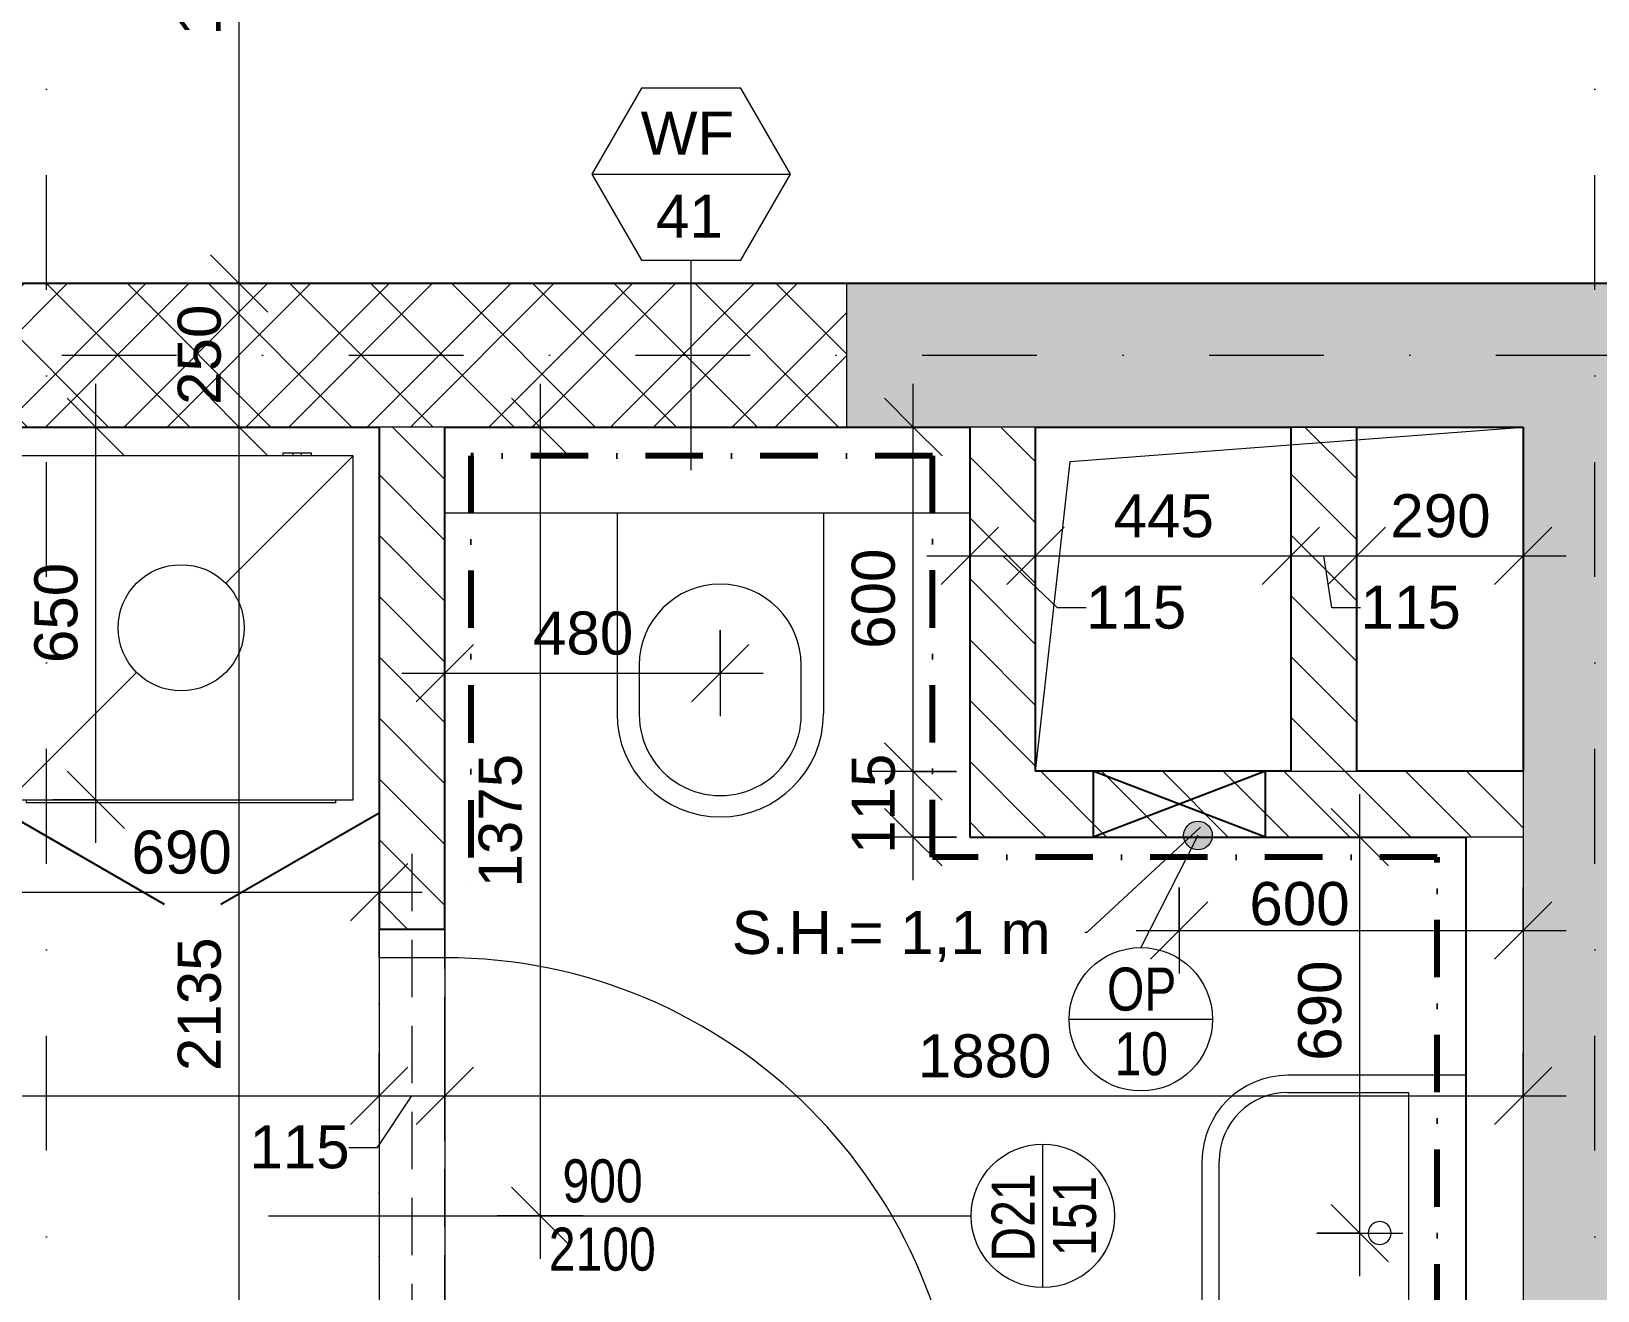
# Model space of a CAD drawing. Header units: millimetres. Extents: x -8668 to 43537, y -2985 to 58543.
# Drawn here: x 12544 to 15276, y 49172 to 51367 of the extents above; entities that cross this region are included whole.
import ezdxf

# ---------------------------------------------------------------- set-up
doc = ezdxf.new("R2010")
doc.units = ezdxf.units.MM
for name, pattern in [('HA_Dash_3mm-S1mm', [150, 100, -50]), ('HA_DashDot_10mm-S3mm', [500, 200, -150, 0, -150]), ('HA_DashDot_2_2mm-S0_6mm', [110, 50, -30, 0, -30]), ('HA_DashDot_4mm-S1mm', [200, 100, -50, 0, -50])]:
    doc.linetypes.add(name, pattern=pattern)
for name, color, linetype, lineweight in [('A-____-____-DIMS', 9, 'Continuous', 5), ('A-____-____-DIMS-50', 9, 'Continuous', 5), ('A-DETL-____-OTLN', 9, 'Continuous', 25), ('A-DETL-GENF-OTLN', 9, 'Continuous', 9), ('A-DOOR-____-IDEN', 9, 'Continuous', 9), ('A-DOOR-____-MCUT', 9, 'HA_DashDot_2_2mm-S0_6mm', 9), ('A-DOOR-____-OTLN', 9, 'Continuous', 9), ('A-DOOR-FRAM-MCUT', 9, 'Continuous', 9), ('A-FLOR-____-OTLN', 9, 'Continuous', 9), ('A-GENM-____-HDLN', 9, 'HA_Dash_3mm-S1mm', 9), ('A-GENM-____-IDEN', 9, 'Continuous', 9), ('A-GENM-____-OTLN', 9, 'Continuous', 9), ('A-WALL-____-IDEN', 9, 'Continuous', 9), ('A-WALL-____-MCUT', 9, 'Continuous', 25), ('A-WALL-____-PATT', 9, 'Continuous', 25), ('E-ELEC-FIXT-OTLN', 9, 'Continuous', 9), ('G-____-____-TEXT', 9, 'Continuous', 5), ('I-WALL-____-MCUT', 9, 'Continuous', 25), ('I-WALL-____-OTLN', 9, 'Continuous', 9), ('P-SANR-FIXT-OTLN', 9, 'Continuous', 9), ('S-GRID-____-OTLN', 9, 'Continuous', 5)]:
    doc.layers.add(name, color=color, linetype=linetype, lineweight=lineweight)
doc.styles.add('Arial_1', font='arial.ttf', dxfattribs={"height": 75})
doc.styles.add('Arial_2', font='arial.ttf', dxfattribs={"width": 0.8, "height": 75})
doc.dimstyles.new('Inner_Dimensions', dxfattribs={"dimscale": 304.8, "dimtxt": 76.519455, "dimasz": 0.328084, "dimexe": 0.246063, "dimexo": 0.0625, "dimgap": 0.032808, "dimtad": 1, "dimdec": 0, "dimzin": 0, "dimdsep": 46, "dimtxsty": 'Arial_1', "dimblk1": 'OBLIQUE', "dimblk2": 'OBLIQUE', "dimsah": 1, "dimcen": 0.09, "dimdle": 0.246063, "dimazin": 0, "dimtfac": 1, "dimtdec": 4, "dimtix": 1, "dimtmove": 2, "dimatfit": 3, "dimfxl": 0.246063, "dimfxlon": 1, "dimtvp": 1, "dimtolj": 1, "dimtzin": 0, "dimlwd": 9, "dimlwe": 9, "dimarcsym": 2})
doc.dimstyles.new('Inner_Dimensions_1', dxfattribs={"dimscale": 304.8, "dimtxt": 76.519455, "dimasz": 0.328084, "dimexe": 0.246063, "dimexo": 0.0625, "dimgap": 0.032808, "dimtad": 1, "dimdec": 0, "dimzin": 0, "dimdsep": 46, "dimtxsty": 'Arial_1', "dimblk1": 'OBLIQUE', "dimblk2": 'OBLIQUE', "dimsah": 1, "dimcen": 0.09, "dimdle": 0.246063, "dimazin": 0, "dimtfac": 1, "dimtdec": 4, "dimtix": 1, "dimtmove": 0, "dimatfit": 3, "dimfxl": 0.246063, "dimfxlon": 1, "dimtvp": 1, "dimtolj": 1, "dimtzin": 0, "dimlwd": 9, "dimlwe": 9, "dimarcsym": 2})
doc.dimstyles.new('Inner_Dimensions_2', dxfattribs={"dimscale": 304.8, "dimtxt": 76.519455, "dimasz": 0.328084, "dimexe": 0.246063, "dimexo": 0.0625, "dimgap": 0.032808, "dimtad": 1, "dimdec": 0, "dimzin": 0, "dimdsep": 46, "dimtxsty": 'Arial_1', "dimblk1": 'OBLIQUE', "dimblk2": 'OBLIQUE', "dimsah": 1, "dimcen": 0.09, "dimdle": 0.246063, "dimazin": 0, "dimtfac": 1, "dimtdec": 4, "dimtix": 1, "dimtmove": 1, "dimatfit": 3, "dimfxl": 0.246063, "dimfxlon": 1, "dimtvp": 1, "dimtolj": 1, "dimtzin": 0, "dimlwd": 9, "dimlwe": 9, "dimarcsym": 2})
pattern_1 = [(135, (0, 0), (-53.03301, -53.03301), [])]

# ---------------------------------------------------------------- blocks, each defined once
blk = doc.blocks.new('HA_DR_Single_Swing_Solid - In_BJ_900x2100_Vstupni-2124301-DPS_2NP - B')
at = {"layer": 'A-DOOR-____-MCUT'}
for p, q in [((-450, 57.5), (450, 57.5)), ((-450, -57.5), (450, -57.5))]:
    blk.add_line(p, q, dxfattribs=at)
at = {"layer": 'A-DOOR-____-OTLN', "lineweight": 5}
blk.add_line((450, 957.5), (450, 57.5), dxfattribs=at)
at = {"layer": 'A-DOOR-____-OTLN'}
for p, q in [((-500, 57.5), (500, 57.5)), ((-500, -57.5), (500, -57.5))]:
    blk.add_line(p, q, dxfattribs=at)
at = {"layer": 'A-DOOR-____-OTLN', "lineweight": 5}
blk.add_arc((450, 57.5), 900, 90, 180, dxfattribs=at)
at = {"layer": 'A-DOOR-FRAM-MCUT'}
for p, q in [((-500, 57.5), (-450, 57.5)), ((-450, 57.5), (-450, -57.5)), ((450, 57.5), (500, 57.5)), ((450, -57.5), (450, 57.5)), ((-450, -57.5), (-500, -57.5)), ((500, -57.5), (450, -57.5))]:
    blk.add_line(p, q, dxfattribs=at)
blk = doc.blocks.new('HA_GM_Shaft_Rectangle - Default-2138672-DPS_2NP - B')
at = {"layer": 'A-DETL-GENF-OTLN'}
for p, q in [((60, -60), (850, 0)), ((0, -600), (60, -60))]:
    blk.add_line(p, q, dxfattribs=at)
at = {"layer": 'A-GENM-____-OTLN'}
for p, q in [((0, -600), (0, 0)), ((0, 0), (850, 0)), ((850, 0), (850, -600)), ((850, -600), (0, -600))]:
    blk.add_line(p, q, dxfattribs=at)
blk = doc.blocks.new('ABMV_Toilet_WallHung - Default-1991236-DPS_2NP - B')
at = {"layer": 'P-SANR-FIXT-OTLN'}
for p, q in [((-55, 75), (-55, 424.6)), ((-16.3, 426.2), (-16.3, 340.3)), ((266.3, 340.3), (266.3, 426.2)), ((305, 75), (305, 424.6))]:
    blk.add_line(p, q, dxfattribs=at)
for centre, radius, start, end in [((125, 424.6), 180, 0, 180), ((125, 426.2), 141.3, 360, 180), ((125, 340.3), 141.3, 180, 360)]:
    blk.add_arc(centre, radius, start, end, dxfattribs=at)
blk = doc.blocks.new('ABMV_WashBasin_Generic - 550x460-1959867-DPS_2NP - B')
at = {"layer": 'P-SANR-FIXT-OTLN'}
for p, q in [((250, 510), (0, 510)), ((0, 480), (250, 480)), ((-150, 360), (-150, 50)), ((-120, 150), (-120, 360)), ((370, 360), (370, 150)), ((400, 50), (400, 360)), ((370, 150), (-120, 150))]:
    blk.add_line(p, q, dxfattribs=at)
for centre, radius, start, end in [((0, 360), 150, 90, 180), ((250, 360), 150, 360, 90), ((0, 360), 120, 90, 180), ((250, 360), 120, 360, 90), ((125, 200), 20, 90, 270), ((125, 200), 20, 270, 90)]:
    blk.add_arc(centre, radius, start, end, dxfattribs=at)
blk = doc.blocks.new('R_bathroom_washing_machine - 600x600x900-1448762-DPS_2NP - B')
at = {"layer": 'E-ELEC-FIXT-OTLN'}
for p, q in [((554.7, 601.6), (554.7, 596.6)), ((554.7, 601.6), (572.4, 601.6)), ((572.2, 601.6), (572.2, 596.6)), ((572.4, 601.6), (579.7, 601.6)), ((579.7, 601.6), (586.9, 601.6)), ((586.9, 601.6), (604.7, 601.6)), ((587.2, 596.6), (587.2, 601.6)), ((604.7, 596.6), (604.7, 601.6)), ((677.5, 596.6), (77.5, 596.6)), ((77.5, 596.6), (77.5, -3.4)), ((455.3, 374.4), (677.5, 596.6)), ((677.5, -3.4), (677.5, 596.6)), ((77.5, -3.4), (299.7, 218.9)), ((77.5, -3.4), (677.5, -3.4)), ((107.5, -3.4), (107.5, -8.4)), ((647.5, -8.4), (107.5, -8.4)), ((647.5, -8.4), (647.5, -3.4))]:
    blk.add_line(p, q, dxfattribs=at)
blk.add_circle((377.5, 296.6), 110, dxfattribs=at)
blk = doc.blocks.new('HA_GM_Tiling_LineBased - Generic Tiles-2050679-DPS_2NP - B')
at = {"layer": 'A-GENM-____-OTLN', "linetype": 'HA_DashDot_4mm-S1mm', "lineweight": 80}
blk.add_line((50, 50), (930, 50), dxfattribs=at)
blk = doc.blocks.new('HA_GM_Tiling_LineBased - Generic Tiles-2050680-DPS_2NP - B')
at = {"layer": 'A-GENM-____-OTLN', "linetype": 'HA_DashDot_4mm-S1mm', "lineweight": 80}
blk.add_line((-50, 50), (650, 50), dxfattribs=at)
blk = doc.blocks.new('HA_GM_Tiling_LineBased - Generic Tiles-2050681-DPS_2NP - B')
at = {"layer": 'A-GENM-____-OTLN', "linetype": 'HA_DashDot_4mm-S1mm', "lineweight": 80}
blk.add_line((50, 50), (855, 50), dxfattribs=at)
blk = doc.blocks.new('HA_GM_Tiling_LineBased - Generic Tiles-2050682-DPS_2NP - B')
at = {"layer": 'A-GENM-____-OTLN', "linetype": 'HA_DashDot_4mm-S1mm', "lineweight": 80}
blk.add_line((50, 50), (825, 50), dxfattribs=at)
blk = doc.blocks.new('TB_Porotherm KP11_5_1250mm - TB_Porotherm KP11_5_1250mm-1925016-DPS_2NP - B')
at = {"layer": 'A-GENM-____-HDLN'}
for p, q in [((625, 57.5), (-625, 57.5)), ((-625, 0), (625, 0)), ((-625, -57.5), (625, -57.5))]:
    blk.add_line(p, q, dxfattribs=at)
blk = doc.blocks.new('HA_GM_Tiling_LineBased - Generic Tiles-2050685-DPS_2NP - B')
at = {"layer": 'A-GENM-____-OTLN', "linetype": 'HA_DashDot_4mm-S1mm', "lineweight": 80}
blk.add_line((50, 50), (2060, 50), dxfattribs=at)
blk = doc.blocks.new('DIMBLOCK23-DPS_2NP - B')
at = {"layer": 'A-____-____-DIMS-50', "lineweight": 9}
for p, q in [((9865.7, 49586.8), (9865.7, 49436.8)), ((9865.7, 49511.8), (9865.7, 49586.8)), ((13150.7, 49586.8), (13150.7, 49436.8)), ((13150.7, 49511.8), (13150.7, 49586.8)), ((9865.7, 49511.8), (9915.7, 49561.8)), ((13150.7, 49511.8), (13200.7, 49561.8)), ((9865.7, 49511.8), (9815.7, 49461.8)), ((9865.7, 49511.8), (13150.7, 49511.8)), ((13150.7, 49511.8), (13100.7, 49461.8))]:
    blk.add_line(p, q, dxfattribs=at)
at = {"layer": 'A-____-____-DIMS-50', "color": 0, "lineweight": 9, "insert": (11392.8, 49619.2), "char_height": 75, "width": 276.883, "attachment_point": 1, "line_spacing_factor": 0.941778, "style": 'Arial_1'}
blk.add_mtext('3285', dxfattribs=at)
blk = doc.blocks.new('_Oblique')
at = {"color": 0, "linetype": 'ByBlock', "lineweight": -2}
blk.add_line((-0.5, -0.5), (0.5, 0.5), dxfattribs=at)
blk = doc.blocks.new('DIMBLOCK24-DPS_2NP - B')
at = {"layer": 'A-____-____-DIMS-50', "lineweight": 9}
for p, q in [((13150.7, 49586.8), (13150.7, 49436.8)), ((13150.7, 49511.8), (13150.7, 49586.8)), ((13265.7, 49586.8), (13265.7, 49436.8)), ((13265.7, 49511.8), (13265.7, 49586.8)), ((13150.7, 49511.8), (13200.7, 49561.8)), ((13265.7, 49511.8), (13315.7, 49561.8)), ((13150.7, 49511.8), (13100.7, 49461.8)), ((13147.8, 49422.1), (13208.2, 49511.8)), ((13150.7, 49511.8), (13265.7, 49511.8)), ((13265.7, 49511.8), (13215.7, 49461.8)), ((13097.8, 49422.1), (13147.8, 49422.1))]:
    blk.add_line(p, q, dxfattribs=at)
at = {"layer": 'A-____-____-DIMS-50', "color": 0, "lineweight": 9, "insert": (12924.7, 49460.6), "char_height": 75, "width": 207.662, "attachment_point": 1, "line_spacing_factor": 0.941778, "style": 'Arial_1'}
blk.add_mtext('115', dxfattribs=at)
blk = doc.blocks.new('DIMBLOCK25-DPS_2NP - B')
at = {"layer": 'A-____-____-DIMS-50', "lineweight": 9}
for p, q in [((13265.7, 49586.8), (13265.7, 49436.8)), ((13265.7, 49511.8), (13265.7, 49586.8)), ((15145.7, 49586.8), (15145.7, 49436.8)), ((15145.7, 49511.8), (15145.7, 49586.8)), ((13265.7, 49511.8), (13315.7, 49561.8)), ((15145.7, 49511.8), (15195.7, 49561.8)), ((13265.7, 49511.8), (13215.7, 49461.8)), ((13265.7, 49511.8), (15220.7, 49511.8)), ((15145.7, 49511.8), (15095.7, 49461.8))]:
    blk.add_line(p, q, dxfattribs=at)
at = {"layer": 'A-____-____-DIMS-50', "color": 0, "lineweight": 9, "insert": (14090.3, 49619.2), "char_height": 75, "width": 276.883, "attachment_point": 1, "line_spacing_factor": 0.941778, "style": 'Arial_1'}
blk.add_mtext('1880', dxfattribs=at)
blk = doc.blocks.new('DIMBLOCK26-DPS_2NP - B')
at = {"layer": 'A-____-____-DIMS-50', "lineweight": 9}
for p, q in [((13431.9, 50752.7), (13431.9, 49227.7)), ((13431.9, 50677.7), (13381.9, 50727.7)), ((13506.9, 50677.7), (13356.9, 50677.7)), ((13431.9, 50677.7), (13481.9, 50627.7)), ((13431.9, 50677.7), (13506.9, 50677.7)), ((13431.9, 49302.7), (13381.9, 49352.7)), ((13506.9, 49302.7), (13356.9, 49302.7)), ((13431.9, 49302.7), (13481.9, 49252.7)), ((13431.9, 49302.7), (13506.9, 49302.7))]:
    blk.add_line(p, q, dxfattribs=at)
at = {"layer": 'A-____-____-DIMS-50', "color": 0, "lineweight": 9, "insert": (13324.5, 49874.9), "char_height": 75, "width": 276.883, "attachment_point": 1, "rotation": 90, "line_spacing_factor": 0.941778, "style": 'Arial_1'}
blk.add_mtext('1375', dxfattribs=at)
blk = doc.blocks.new('DIMBLOCK31-DPS_2NP - B')
at = {"layer": 'A-____-____-DIMS-50', "lineweight": 9}
for p, q in [((12907, 50677.7), (12857, 50727.7)), ((12832, 50677.7), (12982, 50677.7)), ((12907, 50677.7), (12832, 50677.7)), ((12907, 48542.7), (12907, 50677.7)), ((12907, 50677.7), (12957, 50627.7)), ((12907, 48542.7), (12857, 48592.7)), ((12832, 48542.7), (12982, 48542.7)), ((12907, 48542.7), (12832, 48542.7)), ((12907, 48542.7), (12957, 48492.7))]:
    blk.add_line(p, q, dxfattribs=at)
at = {"layer": 'A-____-____-DIMS-50', "color": 0, "lineweight": 9, "insert": (12799.7, 49555), "char_height": 75, "width": 276.883, "attachment_point": 1, "rotation": 90, "line_spacing_factor": 0.941778, "style": 'Arial_1'}
blk.add_mtext('2135', dxfattribs=at)
blk = doc.blocks.new('DIMBLOCK32-DPS_2NP - B')
at = {"layer": 'A-____-____-DIMS-50', "lineweight": 9}
for p, q in [((12907, 50927.7), (12857, 50977.7)), ((12832, 50927.7), (12982, 50927.7)), ((12907, 50927.7), (12832, 50927.7)), ((12907, 50677.7), (12907, 50927.7)), ((12907, 50927.7), (12957, 50877.7)), ((12907, 50677.7), (12857, 50727.7)), ((12832, 50677.7), (12982, 50677.7)), ((12907, 50677.7), (12832, 50677.7)), ((12907, 50677.7), (12957, 50627.7))]:
    blk.add_line(p, q, dxfattribs=at)
at = {"layer": 'A-____-____-DIMS-50', "color": 0, "lineweight": 9, "insert": (12799.7, 50716.2), "char_height": 75, "width": 207.662, "attachment_point": 1, "rotation": 90, "line_spacing_factor": 0.941778, "style": 'Arial_1'}
blk.add_mtext('250', dxfattribs=at)
blk = doc.blocks.new('DIMBLOCK33-DPS_2NP - B')
at = {"layer": 'A-____-____-DIMS-50', "lineweight": 9}
for p, q in [((12907, 52022.7), (12857, 52072.7)), ((12982, 52022.7), (12832, 52022.7)), ((12907, 50927.7), (12907, 52022.7)), ((12907, 52022.7), (12957, 51972.7)), ((12907, 52022.7), (12982, 52022.7)), ((12907, 50927.7), (12857, 50977.7)), ((12832, 50927.7), (12982, 50927.7)), ((12907, 50927.7), (12832, 50927.7)), ((12907, 50927.7), (12957, 50877.7))]:
    blk.add_line(p, q, dxfattribs=at)
at = {"layer": 'A-____-____-DIMS-50', "color": 0, "lineweight": 9, "insert": (12799.7, 51359.9), "char_height": 75, "width": 276.883, "attachment_point": 1, "rotation": 90, "line_spacing_factor": 0.941778, "style": 'Arial_1'}
blk.add_mtext('1095', dxfattribs=at)
blk = doc.blocks.new('HA_TAG_Door_TypeMark_wDimensions - Scale50_Right with Bouble-921060-DPS_2NP - B')
at = {"layer": 'A-DOOR-____-IDEN'}
for p, q in [((0, 5), (0, -19.5)), ((-2.5, -22), (2.5, -22))]:
    blk.add_line(p, q, dxfattribs=at)
blk.add_circle((0, -22), 2.5, dxfattribs=at)
blk = doc.blocks.new('DIMBLOCK176-DPS_2NP - B')
at = {"layer": 'A-____-____-DIMS-50', "lineweight": 9}
for p, q in [((14180.7, 50528.2), (14180.7, 50378.2)), ((14180.7, 50453.2), (14180.7, 50528.2)), ((14295.7, 50528.2), (14295.7, 50378.2)), ((14295.7, 50453.2), (14295.7, 50528.2)), ((14180.7, 50453.2), (14230.7, 50503.2)), ((14295.7, 50453.2), (14345.7, 50503.2)), ((14105.7, 50453.2), (14295.7, 50453.2)), ((14180.7, 50453.2), (14130.7, 50403.2)), ((14333.5, 50362.8), (14238.2, 50453.2)), ((14295.7, 50453.2), (14245.7, 50403.2)), ((14383.5, 50362.8), (14333.5, 50362.8))]:
    blk.add_line(p, q, dxfattribs=at)
at = {"layer": 'A-____-____-DIMS-50', "color": 0, "lineweight": 9, "insert": (14383.5, 50401.3), "char_height": 75, "width": 207.662, "attachment_point": 1, "line_spacing_factor": 0.941778, "style": 'Arial_1'}
blk.add_mtext('115', dxfattribs=at)
blk = doc.blocks.new('DIMBLOCK177-DPS_2NP - B')
at = {"layer": 'A-____-____-DIMS-50', "lineweight": 9}
for p, q in [((14295.7, 50528.2), (14295.7, 50378.2)), ((14295.7, 50453.2), (14295.7, 50528.2)), ((14740.7, 50528.2), (14740.7, 50378.2)), ((14740.7, 50453.2), (14740.7, 50528.2)), ((14295.7, 50453.2), (14345.7, 50503.2)), ((14740.7, 50453.2), (14790.7, 50503.2)), ((14295.7, 50453.2), (14245.7, 50403.2)), ((14295.7, 50453.2), (14740.7, 50453.2)), ((14740.7, 50453.2), (14690.7, 50403.2))]:
    blk.add_line(p, q, dxfattribs=at)
at = {"layer": 'A-____-____-DIMS-50', "color": 0, "lineweight": 9, "insert": (14431.7, 50560.6), "char_height": 75, "width": 207.662, "attachment_point": 1, "line_spacing_factor": 0.941778, "style": 'Arial_1'}
blk.add_mtext('445', dxfattribs=at)
blk = doc.blocks.new('DIMBLOCK178-DPS_2NP - B')
at = {"layer": 'A-____-____-DIMS-50', "lineweight": 9}
for p, q in [((14740.7, 50528.2), (14740.7, 50378.2)), ((14740.7, 50453.2), (14740.7, 50528.2)), ((14855.7, 50528.2), (14855.7, 50378.2)), ((14855.7, 50453.2), (14855.7, 50528.2)), ((14740.7, 50453.2), (14790.7, 50503.2)), ((14855.7, 50453.2), (14905.7, 50503.2)), ((14740.7, 50453.2), (14690.7, 50403.2)), ((14740.7, 50453.2), (14855.7, 50453.2)), ((14812.2, 50362.8), (14798.2, 50453.2)), ((14855.7, 50453.2), (14805.7, 50403.2)), ((14862.2, 50362.8), (14812.2, 50362.8))]:
    blk.add_line(p, q, dxfattribs=at)
at = {"layer": 'A-____-____-DIMS-50', "color": 0, "lineweight": 9, "insert": (14862.2, 50401.3), "char_height": 75, "width": 207.662, "attachment_point": 1, "line_spacing_factor": 0.941778, "style": 'Arial_1'}
blk.add_mtext('115', dxfattribs=at)
blk = doc.blocks.new('DIMBLOCK179-DPS_2NP - B')
at = {"layer": 'A-____-____-DIMS-50', "lineweight": 9}
for p, q in [((14855.7, 50528.2), (14855.7, 50378.2)), ((14855.7, 50453.2), (14855.7, 50528.2)), ((15145.7, 50378.2), (15145.7, 50528.2)), ((14855.7, 50453.2), (14905.7, 50503.2)), ((15145.7, 50453.2), (15195.7, 50503.2)), ((14855.7, 50453.2), (14805.7, 50403.2)), ((14855.7, 50453.2), (15220.7, 50453.2)), ((15145.7, 50453.2), (15095.7, 50403.2)), ((15145.7, 50453.2), (15145.7, 50378.2))]:
    blk.add_line(p, q, dxfattribs=at)
at = {"layer": 'A-____-____-DIMS-50', "color": 0, "lineweight": 9, "insert": (14914.2, 50560.6), "char_height": 75, "width": 207.662, "attachment_point": 1, "line_spacing_factor": 0.941778, "style": 'Arial_1'}
blk.add_mtext('290', dxfattribs=at)
blk = doc.blocks.new('DIMBLOCK180-DPS_2NP - B')
at = {"layer": 'A-____-____-DIMS-50', "lineweight": 9}
for p, q in [((14082.4, 50077.4), (14032.4, 50127.4)), ((14157.4, 50077.4), (14007.4, 50077.4)), ((14082.4, 49887.7), (14082.4, 50077.4)), ((14082.4, 50077.4), (14132.4, 50027.4)), ((14082.4, 50077.4), (14157.4, 50077.4)), ((14082.4, 49962.7), (14032.4, 50012.7)), ((14157.4, 49962.7), (14007.4, 49962.7)), ((14082.4, 49962.7), (14132.4, 49912.7)), ((14082.4, 49962.7), (14157.4, 49962.7))]:
    blk.add_line(p, q, dxfattribs=at)
at = {"layer": 'A-____-____-DIMS-50', "color": 0, "lineweight": 9, "insert": (13975, 49933.5), "char_height": 75, "width": 207.662, "attachment_point": 1, "rotation": 90, "line_spacing_factor": 0.941778, "style": 'Arial_1'}
blk.add_mtext('115', dxfattribs=at)
blk = doc.blocks.new('DIMBLOCK181-DPS_2NP - B')
at = {"layer": 'A-____-____-DIMS-50', "lineweight": 9}
for p, q in [((14082.4, 50077.4), (14082.4, 50752.7)), ((14082.4, 50677.7), (14032.4, 50727.7)), ((14007.4, 50677.7), (14157.4, 50677.7)), ((14082.4, 50677.7), (14007.4, 50677.7)), ((14082.4, 50677.7), (14132.4, 50627.7)), ((14082.4, 50077.4), (14032.4, 50127.4)), ((14157.4, 50077.4), (14007.4, 50077.4)), ((14082.4, 50077.4), (14132.4, 50027.4)), ((14082.4, 50077.4), (14157.4, 50077.4))]:
    blk.add_line(p, q, dxfattribs=at)
at = {"layer": 'A-____-____-DIMS-50', "color": 0, "lineweight": 9, "insert": (13975, 50291), "char_height": 75, "width": 207.662, "attachment_point": 1, "rotation": 90, "line_spacing_factor": 0.941778, "style": 'Arial_1'}
blk.add_mtext('600', dxfattribs=at)
blk = doc.blocks.new('HA_TAG_WA_Partitions - Group _ Type Mark-556634-DPS_2NP - B')
at = {"layer": 'A-WALL-____-IDEN'}
for p, q in [((-1.732, 3), (-3.464, 0)), ((1.732, 3), (-1.732, 3)), ((3.464, 0), (1.732, 3)), ((-3.464, 0), (3.464, 0)), ((-3.464, 0), (-1.732, -3)), ((1.732, -3), (3.464, 0)), ((-1.732, -3), (1.732, -3))]:
    blk.add_line(p, q, dxfattribs=at)
blk = doc.blocks.new('DIMBLOCK213-DPS_2NP - B')
at = {"layer": 'A-____-____-DIMS-50', "lineweight": 9}
for p, q in [((12460.7, 49941.9), (12460.7, 49791.9)), ((12460.7, 49866.9), (12460.7, 49941.9)), ((13150.7, 49941.9), (13150.7, 49791.9)), ((13150.7, 49866.9), (13150.7, 49941.9)), ((12460.7, 49866.9), (12510.7, 49916.9)), ((13150.7, 49866.9), (13200.7, 49916.9)), ((12460.7, 49866.9), (12410.7, 49816.9)), ((12460.7, 49866.9), (13225.7, 49866.9)), ((13150.7, 49866.9), (13100.7, 49816.9))]:
    blk.add_line(p, q, dxfattribs=at)
at = {"layer": 'A-____-____-DIMS-50', "color": 0, "lineweight": 9, "insert": (12719.2, 49974.3), "char_height": 75, "width": 207.662, "attachment_point": 1, "line_spacing_factor": 0.941778, "style": 'Arial_1'}
blk.add_mtext('690', dxfattribs=at)
blk = doc.blocks.new('DIMBLOCK241-DPS_2NP - B')
at = {"layer": 'A-____-____-DIMS-50', "lineweight": 9}
for p, q in [((12657, 49952.7), (12657, 50752.7)), ((12657, 50677.7), (12607, 50727.7)), ((12582, 50677.7), (12732, 50677.7)), ((12657, 50677.7), (12582, 50677.7)), ((12657, 50677.7), (12707, 50627.7)), ((12657, 50027.7), (12607, 50077.7)), ((12582, 50027.7), (12732, 50027.7)), ((12657, 50027.7), (12582, 50027.7)), ((12657, 50027.7), (12707, 49977.7))]:
    blk.add_line(p, q, dxfattribs=at)
at = {"layer": 'A-____-____-DIMS-50', "color": 0, "lineweight": 9, "insert": (12549.7, 50266.2), "char_height": 75, "width": 207.662, "attachment_point": 1, "rotation": 90, "line_spacing_factor": 0.941778, "style": 'Arial_1'}
blk.add_mtext('650', dxfattribs=at)
blk = doc.blocks.new('HA_TAG_GM_Products - Generic-588599-DPS_2NP - B')
at = {"layer": 'A-GENM-____-IDEN'}
blk.add_line((-2.5, 0), (2.5, 0), dxfattribs=at)
blk.add_circle((0, 0), 2.5, dxfattribs=at)
blk = doc.blocks.new('DIMBLOCK276-DPS_2NP - B')
at = {"layer": 'A-____-____-DIMS-50', "lineweight": 9}
for p, q in [((14546.2, 49875.1), (14546.2, 49725.1)), ((14546.2, 49800.1), (14546.2, 49875.1)), ((15145.7, 49875.1), (15145.7, 49725.1)), ((15145.7, 49800.1), (15145.7, 49875.1)), ((14546.2, 49800.1), (14596.2, 49850.1)), ((15145.7, 49800.1), (15195.7, 49850.1)), ((14471.2, 49800.1), (15220.7, 49800.1)), ((14546.2, 49800.1), (14496.2, 49750.1)), ((15145.7, 49800.1), (15095.7, 49750.1))]:
    blk.add_line(p, q, dxfattribs=at)
at = {"layer": 'A-____-____-DIMS-50', "color": 0, "lineweight": 9, "insert": (14668.4, 49884.6), "char_height": 75, "width": 207.662, "attachment_point": 1, "line_spacing_factor": 0.941778, "style": 'Arial_1'}
blk.add_mtext('600', dxfattribs=at)
blk = doc.blocks.new('DIMBLOCK279-DPS_2NP - B')
at = {"layer": 'A-____-____-DIMS-50', "lineweight": 9}
for p, q in [((13265.7, 50323.7), (13265.7, 50173.7)), ((13265.7, 50248.7), (13265.7, 50323.7)), ((13745.7, 50323.7), (13745.7, 50173.7)), ((13745.7, 50248.7), (13745.7, 50323.7)), ((13265.7, 50248.7), (13315.7, 50298.7)), ((13745.7, 50248.7), (13795.7, 50298.7)), ((13190.7, 50248.7), (13820.7, 50248.7)), ((13265.7, 50248.7), (13215.7, 50198.7)), ((13745.7, 50248.7), (13695.7, 50198.7))]:
    blk.add_line(p, q, dxfattribs=at)
at = {"layer": 'A-____-____-DIMS-50', "color": 0, "lineweight": 9, "insert": (13419.2, 50356.1), "char_height": 75, "width": 207.662, "attachment_point": 1, "line_spacing_factor": 0.941778, "style": 'Arial_1'}
blk.add_mtext('480', dxfattribs=at)
blk = doc.blocks.new('DIMBLOCK280-DPS_2NP - B')
at = {"layer": 'A-____-____-DIMS-50', "lineweight": 9}
for p, q in [((14860.8, 49197.7), (14860.8, 50037.7)), ((14860.8, 49962.7), (14810.8, 50012.7)), ((14785.8, 49962.7), (14935.8, 49962.7)), ((14860.8, 49962.7), (14785.8, 49962.7)), ((14860.8, 49962.7), (14910.8, 49912.7)), ((14860.8, 49272.7), (14810.8, 49322.7)), ((14785.8, 49272.7), (14935.8, 49272.7)), ((14860.8, 49272.7), (14785.8, 49272.7)), ((14860.8, 49272.7), (14910.8, 49222.7))]:
    blk.add_line(p, q, dxfattribs=at)
at = {"layer": 'A-____-____-DIMS-50', "color": 0, "lineweight": 9, "insert": (14753.4, 49573), "char_height": 75, "width": 207.662, "attachment_point": 1, "rotation": 90, "line_spacing_factor": 0.941778, "style": 'Arial_1'}
blk.add_mtext('690', dxfattribs=at)

msp = doc.modelspace()

# ---------------------------------------------------------------- hatches: boundary and pattern name
at = {"layer": 'A-GENM-____-IDEN'}
h = msp.add_hatch(color=256, dxfattribs=at)
edge = h.paths.add_edge_path()
edge.add_arc((14578.7, 49965.7), 25, 0, 360)
at = {"layer": 'A-WALL-____-PATT', "lineweight": 5}
h = msp.add_hatch(dxfattribs=at)
h.set_pattern_fill('FP_2', color=256, style=0, pattern_type=2)
h.set_pattern_definition([(45, (0, 0), (-106.066, 106.066), []), (45, (75, 0), (-106.066, 106.066), []), (315, (0, 0), (70.71068, 70.71068), [])])
h.paths.add_polyline_path([(13965.7, 50677.7), (13965.7, 50927.7), (10945.7, 50927.7), (10945.7, 50677.7), (13456.5, 50677.7)])
h.paths.add_polyline_path([(9945.7, 50677.7), (9945.7, 50927.7), (4300.7, 50927.7), (4300.7, 50677.7), (9865.7, 50677.7)])
h.paths.add_polyline_path([(3300.7, 50677.7), (3300.7, 50927.7), (2570.7, 50927.7), (2570.7, 50677.7)])
at = {"layer": 'A-WALL-____-PATT', "lineweight": 9}
for points in [[(14740.7, 50677.7), (15145.7, 50677.7), (15145.7, 50927.7), (13965.7, 50927.7), (13965.7, 50677.7), (14295.7, 50677.7)], [(15178.8, 44737.7), (15395.7, 44737.7), (15395.7, 50927.7), (15145.7, 50927.7), (15145.7, 44737.7)]]:
    msp.add_hatch(color=256, dxfattribs=at).paths.add_polyline_path(points)
at = {"layer": 'A-WALL-____-PATT', "lineweight": 5}
h = msp.add_hatch(dxfattribs=at)
h.set_pattern_fill('FP_3', color=256, style=0, pattern_type=2)
h.set_pattern_definition(pattern_1)
h.paths.add_polyline_path([(13265.7, 47872.7), (13265.7, 48802.7), (13150.7, 48802.7), (13150.7, 47872.7)])
h.paths.add_polyline_path([(13150.7, 49802.7), (13265.7, 49802.7), (13265.7, 50677.7), (13150.7, 50677.7), (13150.7, 50001.1)])
h = msp.add_hatch(dxfattribs=at)
h.set_pattern_fill('FP_3', color=256, style=0, pattern_type=2)
h.set_pattern_definition(pattern_1)
h.paths.add_polyline_path([(14295.7, 49962.7), (14295.7, 50677.7), (14180.7, 50677.7), (14180.7, 49962.7)])
h = msp.add_hatch(dxfattribs=at)
h.set_pattern_fill('FP_3', color=256, style=0, pattern_type=2)
h.set_pattern_definition(pattern_1)
h.paths.add_polyline_path([(14855.7, 50077.7), (14855.7, 50677.7), (14740.7, 50677.7), (14740.7, 50077.7)])
h = msp.add_hatch(dxfattribs=at)
h.set_pattern_fill('FP_3', color=256, style=0, pattern_type=2)
h.set_pattern_definition(pattern_1)
h.paths.add_polyline_path([(15045.7, 49962.7), (15145.7, 49962.7), (15145.7, 50077.7), (14295.7, 50077.7), (14295.7, 49962.7)])

# ---------------------------------------------------------------- linework, layer by layer
at = {"layer": 'A-DETL-____-OTLN'}
for p, q in [((14696.2, 50077.7), (14396.2, 50077.7)), ((14396.2, 50077.7), (14396.2, 49962.7)), ((14696.2, 50077.7), (14396.2, 49962.7)), ((14696.2, 49962.7), (14396.2, 50077.7)), ((14696.2, 49962.7), (14696.2, 50077.7)), ((12776.8, 49845.2), (12460.7, 50027.7)), ((13150.7, 50004.6), (12874.6, 49845.2)), ((14396.2, 49962.7), (14696.2, 49962.7))]:
    msp.add_line(p, q, dxfattribs=at)
at = {"layer": 'A-FLOR-____-OTLN'}
for p, q in [((14295.7, 50677.4), (14740.7, 50677.4)), ((14855.7, 50677.4), (15145.7, 50677.4))]:
    msp.add_line(p, q, dxfattribs=at)
at = {"layer": 'A-GENM-____-IDEN'}
msp.add_line((14578.7, 49965.7), (14479.1, 49770.4), dxfattribs=at)
msp.add_circle((14578.7, 49965.7), 25, dxfattribs=at)
at = {"layer": 'A-WALL-____-IDEN'}
msp.add_line((13695, 50602.7), (13695, 50968.4), dxfattribs=at)
at = {"layer": 'A-WALL-____-MCUT', "lineweight": 9}
for p, q in [((13965.7, 50927.7), (13965.7, 50677.7)), ((13265.7, 50677.7), (13150.7, 50677.7)), ((14295.7, 50677.7), (14180.7, 50677.7)), ((14855.7, 50677.7), (14740.7, 50677.7)), ((15145.7, 50077.7), (15145.7, 47757.7)), ((15145.7, 49962.7), (15045.7, 49962.7))]:
    msp.add_line(p, q, dxfattribs=at)
at = {"layer": 'G-____-____-TEXT', "color": 10, "lineweight": 9}
for p, q in [((14582.9, 49980), (14384.7, 49796.7)), ((14384.7, 49796.7), (14381.3, 49796.7))]:
    msp.add_line(p, q, dxfattribs=at)
at = {"layer": 'I-WALL-____-MCUT'}
for p, q in [((15395.7, 50927.7), (11325.7, 50927.7)), ((12460.7, 50677.7), (13150.7, 50677.7)), ((13150.7, 50677.7), (13150.7, 49802.7)), ((13265.7, 50677.7), (14180.7, 50677.7)), ((13265.7, 49802.7), (13265.7, 50677.7)), ((14180.7, 50677.7), (14180.7, 49962.7)), ((14295.7, 50077.7), (14295.7, 50677.7)), ((14295.7, 50677.7), (14740.7, 50677.7)), ((14740.7, 50677.7), (14740.7, 50077.7)), ((14855.7, 50077.7), (14855.7, 50677.7)), ((14855.7, 50677.7), (15145.7, 50677.7)), ((15145.7, 50677.7), (15145.7, 50077.7)), ((14740.7, 50077.7), (14295.7, 50077.7)), ((15145.7, 50077.7), (14855.7, 50077.7)), ((14180.7, 49962.7), (15045.7, 49962.7)), ((15045.7, 49962.7), (15045.7, 47872.7)), ((13150.7, 49802.7), (13265.7, 49802.7))]:
    msp.add_line(p, q, dxfattribs=at)
at = {"layer": 'I-WALL-____-OTLN'}
msp.add_line((14180.7, 50527.7), (13265.7, 50527.7), dxfattribs=at)
at = {"layer": 'S-GRID-____-OTLN', "linetype": 'HA_DashDot_10mm-S3mm', "lineweight": 9}
for p, q in [((12570.7, 38414.3), (12570.7, 56942.9)), ((15270.7, 38414.3), (15270.7, 56942.9)), ((-6906.2, 50802.7), (21594.8, 50802.7))]:
    msp.add_line(p, q, dxfattribs=at)

# ---------------------------------------------------------------- block references
at = {"layer": 'A-DOOR-____-IDEN', "xscale": 49.99999999999998, "yscale": 49.99999999999998, "zscale": 49.99999999999998, "rotation": 89.99999999999977}
msp.add_blockref('HA_TAG_Door_TypeMark_wDimensions - Scale50_Right with Bouble-921060-DPS_2NP - B', (13208.2, 49302.7), dxfattribs=at)
at = {"layer": 'A-DOOR-____-OTLN', "rotation": 269.9999999999998}
msp.add_blockref('HA_DR_Single_Swing_Solid - In_BJ_900x2100_Vstupni-2124301-DPS_2NP - B', (13208.2, 49302.7), dxfattribs=at)
at = {"layer": 'A-GENM-____-IDEN', "xscale": 49.99999999999998, "yscale": 49.99999999999998, "zscale": 49.99999999999998}
msp.add_blockref('HA_TAG_GM_Products - Generic-588599-DPS_2NP - B', (14479.1, 49645.4), dxfattribs=at)
at = {"layer": 'A-GENM-____-OTLN', "lineweight": 5}
msp.add_blockref('HA_GM_Shaft_Rectangle - Default-2138672-DPS_2NP - B', (14295.7, 50677.4), dxfattribs=at)
at = {"layer": 'A-GENM-____-OTLN', "linetype": 'HA_DashDot_4mm-S1mm', "lineweight": 80}
for name, p, rotation in [('HA_GM_Tiling_LineBased - Generic Tiles-2050681-DPS_2NP - B', (14165.7, 50677.7), 180), ('HA_GM_Tiling_LineBased - Generic Tiles-2050682-DPS_2NP - B', (13260.7, 50677.7), 270.0000000000001), ('HA_GM_Tiling_LineBased - Generic Tiles-2050680-DPS_2NP - B', (14165.7, 49977.7), 90.00000000000007), ('HA_GM_Tiling_LineBased - Generic Tiles-2050679-DPS_2NP - B', (15045.7, 49977.7), 180), ('HA_GM_Tiling_LineBased - Generic Tiles-2050685-DPS_2NP - B', (15045.7, 47867.7), 90.0000000000001)]:
    msp.add_blockref(name, p, dxfattribs=dict(at, rotation=rotation))
at = {"layer": 'A-GENM-____-OTLN', "rotation": 270.0000000000002}
msp.add_blockref('TB_Porotherm KP11_5_1250mm - TB_Porotherm KP11_5_1250mm-1925016-DPS_2NP - B', (13208.2, 49309), dxfattribs=at)
at = {"layer": 'A-WALL-____-IDEN', "xscale": 49.99999999999998, "yscale": 49.99999999999998, "zscale": 49.99999999999998}
msp.add_blockref('HA_TAG_WA_Partitions - Group _ Type Mark-556634-DPS_2NP - B', (13695, 51118.4), dxfattribs=at)
at = {"layer": 'E-ELEC-FIXT-OTLN'}
msp.add_blockref('R_bathroom_washing_machine - 600x600x900-1448762-DPS_2NP - B', (12428.2, 50031.1), dxfattribs=at)
at = {"layer": 'P-SANR-FIXT-OTLN'}
for name, p, rotation in [('ABMV_Toilet_WallHung - Default-1991236-DPS_2NP - B', (13870.7, 50602.7), 180), ('ABMV_WashBasin_Generic - 550x460-1959867-DPS_2NP - B', (15095.7, 49147.7), 89.99999999999982)]:
    msp.add_blockref(name, p, dxfattribs=dict(at, rotation=rotation))

# ---------------------------------------------------------------- texts
at = {"layer": 'A-DOOR-____-IDEN', "lineweight": 5, "char_height": 75, "attachment_point": 1, "style": 'Arial_2'}
for s, insert, width in [('900', (13470.6, 49401.3), 173.164), ('2100', (13446.8, 49282.2), 230.886)]:
    msp.add_mtext(s, dxfattribs=dict(at, insert=insert, width=width))
at = {"layer": 'A-DOOR-____-IDEN', "lineweight": 5, "char_height": 75, "attachment_point": 1, "rotation": 90, "style": 'Arial_2'}
for s, insert, width in [('D21', (14218.8, 49223), 189.198), ('151', (14325.9, 49232.5), 173.164)]:
    msp.add_mtext(s, dxfattribs=dict(at, insert=insert, width=width))
at = {"layer": 'A-GENM-____-IDEN', "lineweight": 5, "char_height": 75, "attachment_point": 1, "style": 'Arial_2'}
for s, insert, width in [('OP', (14420, 49735.5), 147.51), ('10', (14433.2, 49622.8), 115.443)]:
    msp.add_mtext(s, dxfattribs=dict(at, insert=insert, width=width))
at = {"layer": 'A-WALL-____-IDEN', "lineweight": 5, "char_height": 75, "attachment_point": 1, "style": 'Arial_1'}
for s, insert, width in [('WF', (13607.1, 51227.4), 208.439), ('41', (13633.6, 51082.9), 144.304)]:
    msp.add_mtext(s, dxfattribs=dict(at, insert=insert, width=width))
at = {"layer": 'G-____-____-TEXT', "color": 7, "lineweight": 9, "insert": (13765.7, 49834.2), "char_height": 75, "width": 685.443, "attachment_point": 1, "style": 'Arial_1'}
msp.add_mtext('S.H.= 1,1 m', dxfattribs=at)

# ---------------------------------------------------------------- dimensions: what is measured, and where the dimension line sits
at = {"layer": 'A-____-____-DIMS', "lineweight": 9}
for base, p1, p2, override, picture, middle in [((12907, 52022.7), (12832, 50927.7), (12982, 52022.7), {"dimpost": '<>', "dimfxl": 1105.226221}, 'DIMBLOCK33-DPS_2NP - B', (12858.8, 51475.2)), ((12907, 50927.7), (12832, 50677.7), (12832, 50927.7), {"dimpost": '<>', "dimfxl": 250}, 'DIMBLOCK32-DPS_2NP - B', (12858.8, 50802.7)), ((12657, 50677.7), (12582, 50027.7), (12582, 50677.7), {"dimpost": '<>', "dimfxl": 650}, 'DIMBLOCK241-DPS_2NP - B', (12608.8, 50352.7)), ((13431.9, 49302.7), (13506.9, 50677.7), (13506.9, 49302.7), {"dimpost": '<>', "dimfxl": 1375}, 'DIMBLOCK26-DPS_2NP - B', (13383.6, 49990.2)), ((14082.4, 50677.7), (14157.4, 50077.4), (14007.4, 50677.7), {"dimpost": '<>', "dimfxl": 618.795088}, 'DIMBLOCK181-DPS_2NP - B', (14034.1, 50377.6)), ((14082.4, 50077.4), (14157.4, 49962.7), (14157.4, 50077.4), {"dimpost": '<>', "dimfxl": 114.660629}, 'DIMBLOCK180-DPS_2NP - B', (14034.1, 50020.1))]:
    dim = msp.add_linear_dim(base=base, p1=p1, p2=p2, angle=90, dimstyle='Inner_Dimensions_1', override=override, dxfattribs=at)
    dim.commit()
    dim.dimension.update_dxf_attribs({"geometry": picture, "text_midpoint": middle})
for base, p1, p2, override, picture, middle in [((12907, 50677.7), (12832, 48542.7), (12832, 50677.7), {"dimpost": '<>', "dimfxl": 2135}, 'DIMBLOCK31-DPS_2NP - B', (12849.7, 49693.5)), ((14860.8, 49962.7), (14785.8, 49272.7), (14785.8, 49962.7), {"dimpost": '<>', "dimfxl": 690}, 'DIMBLOCK280-DPS_2NP - B', (14803.4, 49676.8))]:
    dim = msp.add_linear_dim(base=base, p1=p1, p2=p2, angle=90, dimstyle='Inner_Dimensions', override=override, dxfattribs=at)
    dim.commit()
    dim.dimension.update_dxf_attribs({"geometry": picture, "text_midpoint": middle, "dimtype": 160, "text_rotation": 90})
for base, p1, p2, override, picture, middle in [((14740.7, 50453.2), (14295.7, 50528.2), (14740.7, 50528.2), {"dimpost": '<>', "dimfxl": 445}, 'DIMBLOCK177-DPS_2NP - B', (14518.2, 50501.4)), ((15145.7, 50453.2), (14855.7, 50528.2), (15145.7, 50378.2), {"dimpost": '<>', "dimfxl": 326.496554}, 'DIMBLOCK179-DPS_2NP - B', (15000.7, 50501.5)), ((13745.7, 50248.7), (13265.7, 50323.7), (13745.7, 50323.7), {"dimpost": '<>', "dimfxl": 480}, 'DIMBLOCK279-DPS_2NP - B', (13505.7, 50297)), ((13150.7, 49866.9), (12460.7, 49941.9), (13150.7, 49941.9), {"dimpost": '<>', "dimfxl": 690}, 'DIMBLOCK213-DPS_2NP - B', (12805.7, 49915.2)), ((13150.7, 49511.8), (9865.7, 49586.8), (13150.7, 49586.8), {"dimpost": '<>', "dimfxl": 3285}, 'DIMBLOCK23-DPS_2NP - B', (11508.2, 49560.1)), ((15145.7, 49511.8), (13265.7, 49586.8), (15145.7, 49586.8), {"dimpost": '<>', "dimfxl": 1880}, 'DIMBLOCK25-DPS_2NP - B', (14205.7, 49560.1))]:
    dim = msp.add_linear_dim(base=base, p1=p1, p2=p2, dimstyle='Inner_Dimensions_1', override=override, dxfattribs=at)
    dim.commit()
    dim.dimension.update_dxf_attribs({"geometry": picture, "text_midpoint": middle})
for base, p1, p2, dimstyle, override, picture, middle in [((14295.7, 50453.2), (14180.7, 50528.2), (14295.7, 50528.2), 'Inner_Dimensions_2', {"dimpost": '<>', "dimfxl": 115}, 'DIMBLOCK176-DPS_2NP - B', (14487.3, 50351.3)), ((14855.7, 50453.2), (14740.7, 50528.2), (14855.7, 50528.2), 'Inner_Dimensions_2', {"dimpost": '<>', "dimfxl": 115}, 'DIMBLOCK178-DPS_2NP - B', (14966, 50351.3)), ((15145.689912, 49800.111039), (14546.189912, 49875.111039), (15145.689912, 49875.111039), 'Inner_Dimensions', {"dimpost": '<>', "dimfxl": 599.5}, 'DIMBLOCK276-DPS_2NP - B', (14772.2337459, 49834.5664435)), ((13265.7, 49511.8), (13150.7, 49586.8), (13265.7, 49586.8), 'Inner_Dimensions_2', {"dimpost": '<>', "dimfxl": 115}, 'DIMBLOCK24-DPS_2NP - B', (13028.6, 49410.6))]:
    dim = msp.add_linear_dim(base=base, p1=p1, p2=p2, dimstyle=dimstyle, override=override, dxfattribs=at)
    dim.commit()
    dim.dimension.update_dxf_attribs({"geometry": picture, "text_midpoint": middle, "dimtype": 160})

doc.saveas('drawing.dxf')
